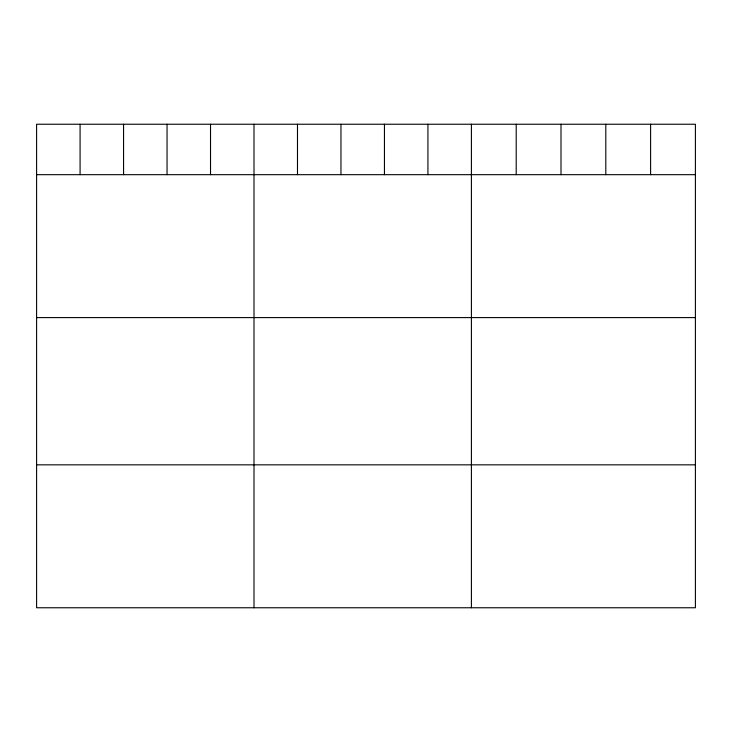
<?xml version="1.0" encoding="UTF-8"?>
<svg xmlns="http://www.w3.org/2000/svg" width="732" height="732" viewBox="0 0 732 732"><rect width="100%" height="100%" fill="white"/><g stroke="black" fill="none" stroke-linecap="round" stroke-linejoin="round"><path stroke-width="1.1" d="M695.4 174.674L695.4 607.761L36.6 607.761L36.6 124.239L695.4 124.239L695.4 174.674L36.6 174.674M36.6 317.597L695.4 317.597M36.6 464.838L695.4 464.838M650.602 124.239L650.602 174.674M605.803 124.239L605.803 174.674M561.005 124.239L561.005 174.674M516.206 124.239L516.206 174.674M471.408 124.239L471.408 607.761M427.927 124.239L427.927 174.674M384.446 124.239L384.446 174.674M340.966 124.239L340.966 174.674M297.485 124.239L297.485 174.674M254.004 124.239L254.004 607.761M210.523 124.239L210.523 174.674M167.042 124.239L167.042 174.674M123.562 124.239L123.562 174.674M80.081 124.239L80.081 174.674"/></g></svg>
